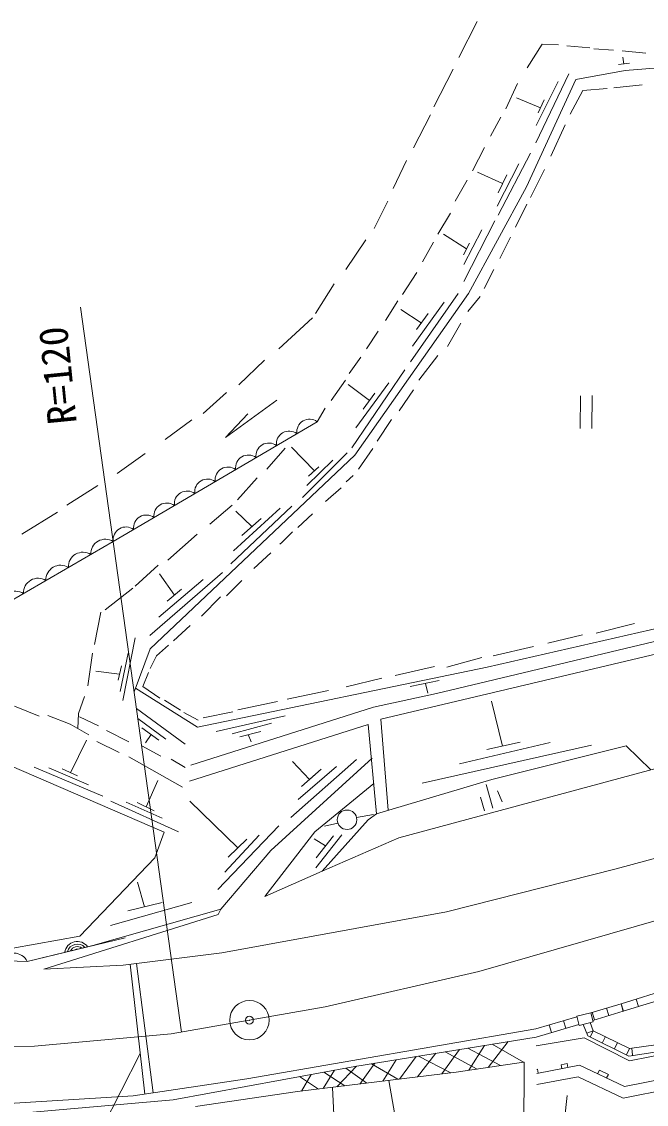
# Model space of a CAD drawing. Units: millimetres, scale not verified. Extents: x 40000 to 680000, y 20000 to 380000.
# Drawn here: x 352422 to 392034, y 259421 to 328110 of the extents above; entities that cross this region are included whole.
import ezdxf
from ezdxf.enums import TextEntityAlignment as Align

# ---------------------------------------------------------------- set-up
doc = ezdxf.new("R2010")
doc.units = ezdxf.units.MM
doc.header["$LTSCALE"] = 1000
doc.header["$PDMODE"] = 32
doc.header["$PDSIZE"] = 500
doc.linetypes.add('CHAIN', pattern=[18.5, 12, -1.5, 3.5, -1.5])
for name, color, linetype, lineweight in [('M-BGD', 7, 'Continuous', 13), ('M-WORK', 1, 'Continuous', 13), ('S-BMK', 2, 'CHAIN', 13)]:
    doc.layers.add(name, color=color, linetype=linetype, lineweight=lineweight)
doc.styles.add('ＭＳ ゴシック', font='')
doc.styles.get('ＭＳ ゴシック').set_extended_font_data('MS Gothic')

msp = doc.modelspace()

# ---------------------------------------------------------------- linework, layer by layer
at = {"layer": 'M-BGD'}
msp.add_circle((366863, 264760), 1250, dxfattribs=at)
msp.add_point((366863, 264760), dxfattribs=at)
at = {"layer": 'M-WORK'}
for p, q in [((380135, 325830), (381299, 328110)), ((386992, 326566), (388442, 326443)), ((388695, 326381), (389960, 326299)), ((390507, 326258), (392005, 326101)), ((390601, 325423), (390553, 325852)), ((378549, 322708), (379779, 325102)), ((390279, 325382), (390968, 325469)), ((385028, 320425), (387110, 324806)), ((385058, 321513), (386433, 324313)), ((383114, 322571), (383866, 324179)), ((389971, 323902), (391770, 324094)), ((385323, 322643), (383807, 323277)), ((385171, 322323), (385561, 323144)), ((377272, 320104), (378339, 322190)), ((382149, 320841), (382813, 322051)), ((385973, 319566), (386893, 321570)), ((381007, 318652), (381780, 320136)), ((382647, 315829), (384679, 319768)), ((375978, 317516), (376819, 319295)), ((382565, 316403), (383940, 319081)), ((384680, 316949), (385583, 318724)), ((379919, 316723), (380665, 318064)), ((382920, 317832), (381334, 318568)), ((382637, 317255), (383191, 318383)), ((374767, 314982), (375641, 316718)), ((383747, 315062), (384465, 316539)), ((378804, 314637), (379612, 315964)), ((380462, 311622), (382432, 315470)), ((380639, 313699), (379179, 314618)), ((380462, 312699), (381601, 314895)), ((372977, 312394), (374250, 314270)), ((377833, 312879), (378545, 314117)), ((380441, 313315), (380821, 314054)), ((382752, 313092), (383429, 314436)), ((376575, 310807), (377471, 312188)), ((381746, 311183), (382372, 312394)), ((371062, 309604), (372248, 311469)), ((377081, 306523), (380098, 310863)), ((380720, 309727), (381500, 310681)), ((356161, 309986), (362563, 264007)), ((375501, 309158), (376281, 310396)), ((377760, 308992), (376456, 309847)), ((377215, 307529), (379205, 310309)), ((368732, 307361), (370867, 309313)), ((377461, 308575), (378189, 309591)), ((374283, 307353), (375022, 308474)), ((379417, 307500), (380279, 308988)), ((366198, 305064), (367816, 306639)), ((373182, 305780), (373935, 306833)), ((377611, 305366), (378802, 306926)), ((373367, 301075), (376722, 306031)), ((372054, 304076), (372956, 305362)), ((374479, 304076), (373131, 305097)), ((373614, 302347), (375707, 305189)), ((363934, 303253), (365411, 304579)), ((374075, 303527), (374814, 304533)), ((376360, 303417), (377273, 304761)), ((387835, 302302), (387869, 304375)), ((388574, 302302), (388608, 304382)), ((371167, 302732), (371664, 303584)), ((361518, 301603), (363211, 302843)), ((374975, 301488), (375878, 302863)), ((367964, 299720), (369140, 301061)), ((370988, 299613), (369525, 301115)), ((373774, 299713), (374687, 301037)), ((358488, 299435), (360257, 300719)), ((370230, 297921), (373061, 300763)), ((370510, 298687), (372158, 300288)), ((370619, 299269), (371262, 299871)), ((366117, 297771), (367348, 299159)), ((372995, 298913), (373436, 299323)), ((355297, 297430), (357259, 298681)), ((371692, 297671), (372677, 298533)), ((364346, 296225), (365762, 297442)), ((352428, 295586), (354693, 296998)), ((365695, 293715), (369563, 297367)), ((365859, 294536), (368824, 297254)), ((367020, 296074), (366003, 297059)), ((369937, 296009), (370871, 296892)), ((366382, 295520), (367613, 296587)), ((361692, 293954), (363552, 295589)), ((367136, 293414), (368224, 294409)), ((359626, 292306), (361076, 293619)), ((360550, 289175), (365156, 293166)), ((361124, 290334), (363925, 292725)), ((362114, 291728), (361155, 293074)), ((365413, 291690), (366377, 292665)), ((357721, 290790), (359465, 292165)), ((361647, 291340), (362560, 292099)), ((363822, 290387), (365023, 291618)), ((357048, 288591), (357434, 290636)), ((391288, 289919), (388846, 289324)), ((362048, 288817), (363115, 289802)), ((387994, 289201), (385788, 288678)), ((358829, 285037), (359630, 289023)), ((356624, 285965), (356918, 288037)), ((358662, 285605), (359169, 288036)), ((384875, 288462), (382331, 287878)), ((358539, 286326), (358752, 287239)), ((378607, 287190), (376103, 286626)), ((381613, 287775), (379376, 287159)), ((358628, 286705), (357126, 286905)), ((375262, 286462), (372994, 285908)), ((377049, 285932), (378901, 286306)), ((378032, 286130), (378185, 285508)), ((362504, 284420), (361478, 285063)), ((371876, 285682), (369260, 285118)), ((351959, 284681), (353528, 284051)), ((359704, 284544), (362785, 282276)), ((368644, 284974), (366131, 284441)), ((382923, 282154), (382209, 285004)), ((357290, 283444), (356080, 283998)), ((359794, 283895), (361572, 282595)), ((363612, 283804), (362705, 284288)), ((365813, 284328), (363925, 283938)), ((364766, 283066), (369135, 284063)), ((359219, 282418), (357793, 283147)), ((361116, 282531), (360040, 283316)), ((365765, 282928), (368268, 283594)), ((366248, 282736), (367589, 283083)), ((355514, 280459), (356526, 282517)), ((357184, 282449), (358607, 281738)), ((360645, 282875), (360277, 282363)), ((366788, 282876), (366973, 282426)), ((380178, 281034), (385934, 282388)), ((381917, 281926), (384025, 282404)), ((361251, 281515), (360034, 282172)), ((377827, 279792), (388550, 282203)), ((359222, 281463), (362618, 279554)), ((362790, 280787), (361907, 281310)), ((369491, 277617), (373646, 281295)), ((353209, 280814), (357572, 278974)), ((354152, 280760), (356663, 279693)), ((354987, 280698), (355965, 280253)), ((369952, 278756), (372384, 280848)), ((360310, 278293), (361061, 279973)), ((382306, 278217), (381875, 279708)), ((381513, 278901), (381779, 278039)), ((382600, 279312), (382888, 278614)), ((358072, 278646), (362374, 276704)), ((359057, 278591), (361334, 277579)), ((359754, 278564), (360821, 278044)), ((366124, 275689), (363089, 278648)), ((373656, 277617), (374736, 277804)), ((364858, 273046), (368721, 277093)), ((372478, 277256), (371620, 277066)), ((365305, 274154), (367475, 276509)), ((365520, 275108), (366705, 276247)), ((371697, 275828), (370976, 276260)), ((371072, 274426), (372734, 276526)), ((371106, 275069), (372193, 276465)), ((360212, 271954), (359761, 273508)), ((358065, 270758), (363222, 272229)), ((359159, 271702), (361327, 272222)), ((358988, 269993), (352768, 268494)), ((360232, 260073), (359294, 268305)), ((359707, 268357), (360767, 260153)), ((390430, 265802), (398081, 268178)), ((390575, 265323), (398229, 267701)), ((391386, 266099), (391535, 265621)), ((388513, 265236), (387631, 265014)), ((388507, 265234), (390430, 265802)), ((388659, 264654), (388513, 265236)), ((388607, 265264), (388748, 264785)), ((388635, 264751), (390575, 265323)), ((389518, 265533), (389660, 265053)), ((390430, 265802), (390571, 265322)), ((390430, 265802), (390578, 265324)), ((385034, 264211), (387633, 264975)), ((385044, 263693), (387761, 264494)), ((385872, 264458), (386014, 263978)), ((386784, 264727), (386925, 264247)), ((387631, 265014), (387777, 264432)), ((387777, 264432), (388659, 264654)), ((388315, 263765), (388026, 264495)), ((388669, 264092), (388466, 264605)), ((366697, 261050), (385034, 264211)), ((388251, 263927), (388669, 264092)), ((388471, 263688), (388669, 264092)), ((390976, 262963), (388669, 264092)), ((380778, 261579), (381766, 263160)), ((381996, 261761), (383269, 263404)), ((384242, 262095), (382251, 263239)), ((388094, 263636), (385055, 263127)), ((390958, 262191), (388094, 263636)), ((390929, 262485), (388315, 263765)), ((389240, 263312), (389438, 263716)), ((390009, 262936), (390207, 263340)), ((393564, 263333), (390976, 262963)), ((341722, 226738), (359936, 262653)), ((376384, 261020), (377449, 262459)), ((377532, 261161), (378696, 262662)), ((377580, 262480), (379647, 261419)), ((379069, 261348), (380185, 262903)), ((381310, 261658), (379280, 262757)), ((382776, 261877), (380708, 262988)), ((390778, 262559), (390976, 262963)), ((393644, 262890), (390929, 262485)), ((394011, 262781), (390958, 262191)), ((391163, 262548), (391104, 262982)), ((372413, 260535), (373645, 261846)), ((374305, 260766), (372970, 261719)), ((373857, 260711), (374822, 262033)), ((376280, 261008), (374606, 261998)), ((375334, 260892), (376164, 262251)), ((387806, 261908), (385087, 261383)), ((386632, 261936), (387008, 262008)), ((386632, 261936), (386680, 261691)), ((387008, 262008), (387055, 261763)), ((390658, 260553), (387806, 261908)), ((359494, 259961), (366697, 261050)), ((371240, 260392), (370039, 261181)), ((370167, 260260), (370774, 261316)), ((371535, 260428), (372258, 261588)), ((372907, 260595), (371588, 261465)), ((385082, 261637), (385130, 261646)), ((387713, 261177), (385100, 260673)), ((385130, 261646), (385177, 261401)), ((390567, 259822), (387713, 261177)), ((389054, 261592), (388947, 261366)), ((389054, 261592), (389625, 261321)), ((389625, 261321), (389518, 261095)), ((394289, 261265), (390658, 260553)), ((372125, 260500), (372518, 252760)), ((375701, 260937), (377116, 252937)), ((394466, 260586), (390567, 259822)), ((348534, 259284), (359494, 259961)), ((386841, 258444), (387022, 259988))]:
    msp.add_line(p, q, dxfattribs=at)
for points in [[(384475, 325184), (385425, 326682), (386465, 326648)], [(394392, 325854), (396711, 325506), (390692, 325001), (387563, 324437), (384439, 317624), (380751, 310868), (373539, 300605), (360573, 288321), (359558, 285591)], [(387201, 322233), (388001, 323752), (389547, 323868)], [(368593, 304096), (365340, 301726), (366766, 303224)], [(371167, 302732), (358230, 295129), (349693, 290179), (343352, 288976)], [(368798, 294963), (368921, 295065), (369599, 295743)], [(329784, 292948), (338769, 287125), (341007, 285529), (361460, 276698), (360875, 275069), (356111, 270090), (351863, 269325), (348078, 269411), (341813, 270899), (341198, 270263)], [(359644, 285822), (363577, 283347), (381938, 287148), (395253, 290192), (393437, 288990), (378733, 285496), (374742, 284609), (363149, 280941)], [(375659, 278080), (375208, 283852), (397079, 289037), (400557, 289365), (411242, 287462), (424535, 286496)], [(360561, 287081), (360966, 287875), (361741, 288556)], [(361191, 285186), (360099, 285932), (360461, 286814)], [(355986, 283270), (356025, 284225), (356408, 285299)], [(354078, 284083), (355502, 283549), (356682, 282870)], [(363058, 279925), (374400, 283526), (374923, 277861), (374402, 277468), (371471, 274205), (367833, 272612), (371017, 276709), (374746, 279780)], [(371471, 274205), (376342, 276332), (394842, 281327), (398672, 282578), (404919, 282607), (413001, 281082)], [(374923, 277861), (382227, 280033), (390752, 282172), (392328, 280648)], [(352768, 268494), (356931, 269497), (365061, 271805), (368226, 275520), (374642, 281386)], [(415391, 281222), (390122, 274360), (379360, 271632), (365124, 269036), (358849, 268250), (353837, 267988), (364889, 271469), (365061, 271805)], [(370168, 279587), (371414, 280695), (370666, 280029), (369598, 281172)], [(233120, 278202), (242665, 278000), (254736, 276962), (267890, 274722), (281858, 271616), (293931, 268395), (305506, 265045), (318630, 261933), (328356, 260147), (340091, 258860), (352168, 258832), (362025, 259709), (373559, 261828), (385044, 263693)], [(352768, 268494), (347726, 268644), (344309, 269137), (341198, 270263)], [(255501, 269909), (262974, 268676), (282524, 264125), (295925, 260374), (303062, 258027), (325476, 252925), (332561, 252154), (344216, 252070), (355150, 253215), (360551, 254413), (362541, 254464), (362446, 252777), (367792, 252918), (369229, 252329), (372518, 252760), (374481, 252158), (381821, 254327), (384276, 257594), (384278, 262104)], [(384278, 262104), (384242, 262095), (379968, 261458), (369922, 260231), (363443, 259292)]]:
    msp.add_lwpolyline(points, dxfattribs=at)
msp.add_circle((373055, 277477), 618, dxfattribs=at)
for centre, radius, start, end in [((370679, 302082), 813, 53.08545, 187.80093), ((369385, 301322), 813, 53.08545, 187.80093), ((368092, 300562), 813, 53.08545, 187.80093), ((366798, 299801), 813, 53.08545, 187.80093), ((365504, 299041), 813, 53.08545, 187.80093), ((364210, 298280), 813, 53.08545, 187.80093), ((362917, 297520), 813, 53.08545, 187.80093), ((361623, 296760), 813, 53.08545, 187.80093), ((360329, 295999), 813, 53.08545, 187.80093), ((359035, 295239), 813, 53.08545, 187.80093), ((357732, 294348), 926, 57.50116, 182.70752), ((356309, 293523), 926, 57.50116, 182.70752), ((354887, 292698), 926, 57.50116, 182.70752), ((353464, 291873), 926, 57.50116, 182.70752), ((352041, 291048), 926, 57.50116, 182.70752), ((355952, 268940), 812, 36.16611, 170.92638), ((355952, 268940), 650, 42.2819, 164.8106), ((355952, 268940), 488, 53.41459, 153.67791), ((355952, 268940), 325, 87.60388, 119.48862), ((351914, 268062), 957, 26.82166, 149.77139)]:
    msp.add_arc(centre, radius, start, end, dxfattribs=at)
at = {"layer": 'S-BMK'}
for p, q in [((381418, 267856), (424691, 280258)), ((371661, 265599), (381418, 267856)), ((361898, 263891), (371661, 265599)), ((353241, 263117), (361898, 263891)), ((342640, 262981), (353241, 263117))]:
    msp.add_line(p, q, dxfattribs=at)

# ---------------------------------------------------------------- texts
at = {"layer": 'M-WORK', "style": 'ＭＳ ゴシック'}
msp.add_text('R=120', height=1833, rotation=95.681, dxfattribs=at).set_placement((356466, 302701), align=Align.BOTTOM_LEFT)

doc.saveas('drawing.dxf')
